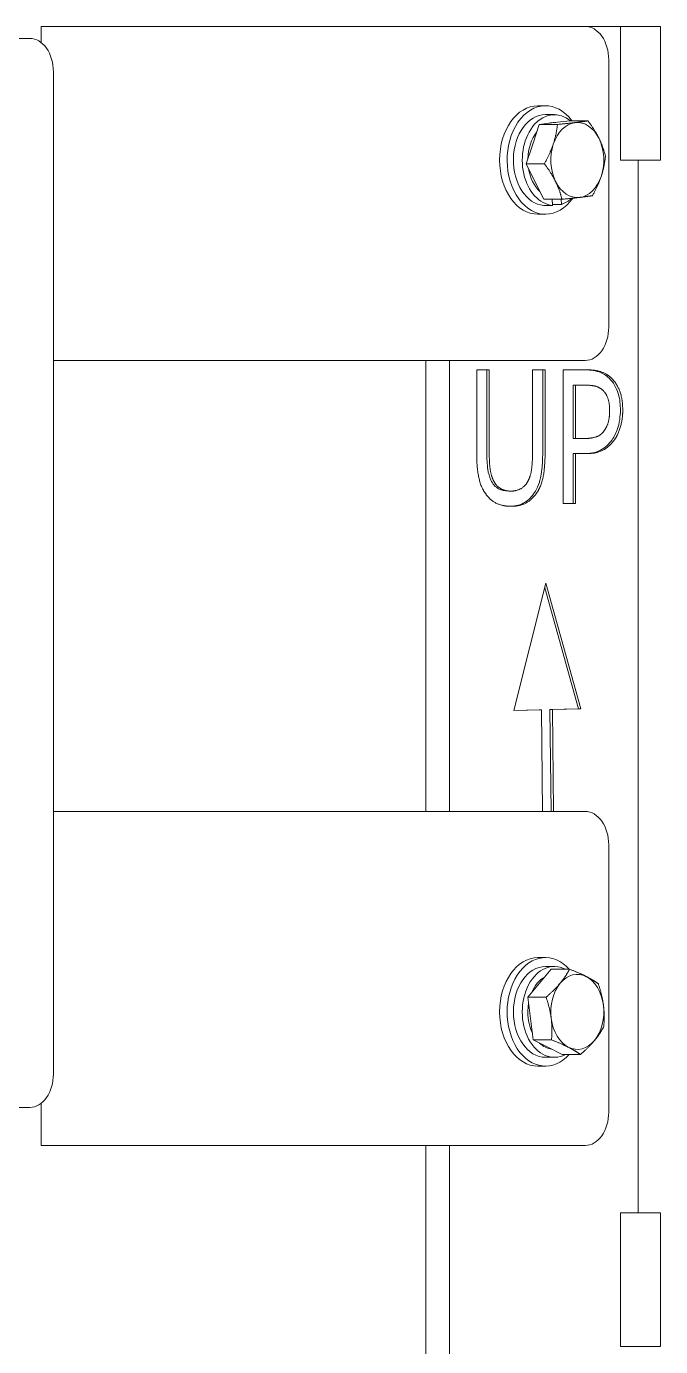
# Model space of a CAD drawing. Header units: inches. Extents: x 20 to 536, y 8 to 344.
# Drawn here: x 240.21 to 244.96, y 120.11 to 129.99 of the extents above; entities that cross this region are included whole.
import ezdxf

# ---------------------------------------------------------------- set-up
doc = ezdxf.new("R2010")
doc.units = ezdxf.units.IN
doc.header["$LTSCALE"] = 16
doc.header["$MEASUREMENT"] = 0
doc.layers.add('Visible (ANSI)', color=7, linetype='Continuous', lineweight=50)

msp = doc.modelspace()

# ---------------------------------------------------------------- linework, layer by layer
at = {"layer": 'Visible (ANSI)', "linetype": 'Continuous', "lineweight": 18}
for p, q in [((240.318206, 129.993472), (240.318206, 129.87279)), ((241.367096, 129.993472), (240.318206, 129.993472)), ((241.367096, 129.993472), (241.985815, 129.993472)), ((244.391289, 129.993472), (241.985815, 129.993472)), ((244.656454, 129.993472), (244.391289, 129.993472)), ((244.956144, 129.993472), (244.656454, 129.993472)), ((244.656454, 128.993472), (244.656454, 129.993472)), ((244.956144, 128.993472), (244.956144, 129.993472)), ((240.233353, 129.903472), (239.968188, 129.903472)), ((244.568066, 127.743472), (244.568066, 129.743472)), ((240.41013, 129.653472), (240.41013, 122.153472)), ((244.094305, 129.399472), (244.037736, 129.399472)), ((244.094305, 129.333472), (244.160773, 129.333472)), ((243.998622, 129.112982), (244.047412, 129.259814)), ((244.047412, 129.259814), (244.161722, 129.273474)), ((244.047412, 129.259814), (244.183814, 129.259814)), ((244.170073, 129.274472), (244.160773, 129.274472)), ((244.161722, 129.273474), (244.276032, 129.287135)), ((244.276032, 129.287135), (244.412435, 129.287135)), ((243.949832, 128.966151), (243.998622, 129.112982)), ((243.949832, 128.966151), (244.086235, 128.966151)), ((244.015353, 128.83298), (243.949832, 128.966151)), ((244.956144, 128.993472), (244.656454, 128.993472)), ((244.789037, 121.113472), (244.789037, 128.993472)), ((244.080874, 128.69981), (244.015353, 128.83298)), ((244.080874, 128.69981), (244.217276, 128.69981)), ((244.081238, 128.653975), (244.147706, 128.653975)), ((244.144967, 128.69981), (244.147706, 128.653975)), ((244.145204, 128.69981), (244.14747, 128.66189)), ((244.14747, 128.66189), (244.213938, 128.66189)), ((244.213938, 128.66189), (244.211672, 128.69981)), ((244.094305, 128.587472), (244.037736, 128.587472)), ((240.41013, 127.493472), (241.367096, 127.493472)), ((241.985815, 127.493472), (241.367096, 127.493472)), ((241.985815, 127.493472), (244.391289, 127.493472)), ((243.198047, 124.118472), (243.198047, 127.493472)), ((243.374823, 127.493472), (243.374823, 124.118472)), ((243.579276, 126.799316), (243.579276, 127.423303)), ((243.579276, 127.423303), (243.673251, 127.423303)), ((243.655573, 127.423303), (243.655573, 126.799316)), ((243.673251, 127.423303), (243.673251, 126.799316)), ((243.997007, 126.796074), (243.997007, 127.423303)), ((243.997007, 127.423303), (244.090982, 127.423303)), ((244.073305, 127.423303), (244.073305, 126.799316)), ((244.090982, 127.423303), (244.090982, 126.799316)), ((244.225642, 126.423303), (244.225642, 127.423303)), ((244.225642, 127.423303), (244.403278, 127.423303)), ((244.319617, 127.30823), (244.30194, 127.30823)), ((244.30194, 127.30823), (244.30194, 126.909526)), ((244.319617, 127.30823), (244.319617, 126.909526)), ((244.397548, 127.30823), (244.319617, 127.30823)), ((244.319617, 126.909526), (244.30194, 126.909526)), ((244.319617, 126.909526), (244.383796, 126.909526)), ((244.319617, 126.796074), (244.30194, 126.796074)), ((244.30194, 126.796074), (244.30194, 126.423303)), ((244.399267, 126.796074), (244.319617, 126.796074)), ((244.319617, 126.796074), (244.319617, 126.423303)), ((243.834842, 126.515685), (243.817165, 126.515685)), ((244.319617, 126.423303), (244.225642, 126.423303)), ((243.856073, 124.87393), (244.096696, 125.826133)), ((244.088273, 125.792801), (244.340263, 124.885205)), ((244.096696, 125.826133), (244.357941, 124.885205)), ((244.340263, 124.885205), (244.127929, 124.881012)), ((244.357941, 124.885205), (244.145607, 124.881012)), ((244.357941, 124.885205), (244.340263, 124.885205)), ((244.065499, 124.87943), (243.856073, 124.87393)), ((244.047821, 124.87943), (243.856191, 124.874397)), ((244.065499, 124.87943), (244.047821, 124.87943)), ((244.0727, 124.118472), (244.065499, 124.87943)), ((244.127929, 124.881012), (244.136085, 124.118472)), ((244.145607, 124.881012), (244.127929, 124.881012)), ((244.145607, 124.881012), (244.153763, 124.118472)), ((241.367096, 124.118472), (240.41013, 124.118472)), ((241.367096, 124.118472), (241.985815, 124.118472)), ((244.391289, 124.118472), (241.985815, 124.118472)), ((244.568066, 121.868472), (244.568066, 123.868472)), ((244.094305, 123.024472), (244.037736, 123.024472)), ((244.050269, 122.833178), (244.137922, 122.93784)), ((244.094305, 122.958472), (244.160773, 122.958472)), ((244.137922, 122.93784), (244.274324, 122.93784)), ((243.962615, 122.728516), (244.050269, 122.833178)), ((243.962615, 122.728516), (244.099018, 122.728516)), ((243.982881, 122.568832), (243.962615, 122.728516)), ((244.003147, 122.409148), (243.982881, 122.568832)), ((244.003147, 122.409148), (244.139549, 122.409148)), ((244.111065, 122.354126), (244.003147, 122.409148)), ((244.218984, 122.299105), (244.111065, 122.354126)), ((244.094305, 122.278472), (244.160773, 122.278472)), ((244.218984, 122.299105), (244.355386, 122.299105)), ((244.094305, 122.212472), (244.037736, 122.212472)), ((240.318206, 121.934155), (240.318206, 121.618472)), ((239.968188, 121.903472), (240.233353, 121.903472)), ((240.318206, 121.618472), (241.367096, 121.618472)), ((241.985815, 121.618472), (241.367096, 121.618472)), ((241.985815, 121.618472), (244.391289, 121.618472)), ((243.198047, 118.993472), (243.198047, 121.618472)), ((243.374823, 121.618472), (243.374823, 118.993472)), ((244.956144, 121.113472), (244.656454, 121.113472)), ((244.656454, 120.113472), (244.656454, 121.113472)), ((244.956144, 120.113472), (244.956144, 121.113472)), ((244.956144, 120.113472), (244.656454, 120.113472))]:
    msp.add_line(p, q, dxfattribs=at)
for centre, major_axis, start_param, end_param in [((244.391289, 129.743472), (0, 0.25), 4.71238898, 6.28318531), ((240.233353, 129.653472), (0, 0.25), 4.71238898, 6.28318531), ((244.094305, 128.993472), (0, 0.406), 5.52096924, 10.21495258), ((244.037736, 128.993472), (0, 0.406), 0, 3.14159265), ((244.094305, 128.993472), (0, 0.34), 0, 3.08721673), ((244.160773, 128.993472), (0, -0.34), 2.61339, 6.22880938), ((244.160773, 128.993472), (0, 0.281), 0, 0.20679412), ((244.332602, 128.993472), (0, 0.281), 0.08430345, 1.131501), ((244.332602, 128.993472), (0, 0.281), 5.32029121, 6.36748876), ((244.160773, 128.993472), (0, 0.281), 0.72742663, 1.53557538), ((244.332602, 128.993472), (0, 0.281), 4.27309366, 5.32029121), ((244.332602, 128.993472), (0, -0.281), 4.27309366, 5.32029121), ((244.160773, 128.993472), (0, 0.281), 1.79412718, 2.56326993), ((244.332602, 128.993472), (0, -0.281), 0.08430345, 1.131501), ((244.332602, 128.993472), (0, -0.281), 5.32029121, 6.36748876), ((244.160773, 128.993472), (0, -0.34), 0.22298283, 0.5683066), ((244.391289, 127.743472), (0, -0.25), 0, 1.57079633), ((244.391289, 123.868472), (0, 0.25), 4.71238898, 6.28318531), ((244.037736, 122.618472), (0, 0.406), 0, 3.14159265), ((244.094305, 122.618472), (0, 0.406), 5.61770485, 10.09025842), ((244.094305, 122.618472), (0, 0.34), 0, 3.14159265), ((244.160773, 122.618472), (0, -0.34), 2.79143048, 6.63334748), ((244.332602, 122.618472), (0, 0.281), 5.93717406, 6.98437161), ((244.160773, 122.618472), (0, 0.281), 0.36070946, 1.04166315), ((244.332602, 122.618472), (0, -0.281), 3.84277896, 4.88997651), ((244.332602, 122.618472), (0, 0.281), 4.88997651, 5.93717406), ((244.160773, 122.618472), (0, 0.281), 1.32674013, 2.17002758), ((244.332602, 122.618472), (0, 0.281), 3.84277896, 4.88997651), ((244.332602, 122.618472), (0, -0.281), 4.88997651, 5.93717406), ((244.160773, 122.618472), (0, -0.281), 5.69087711, 6.18347102), ((244.332602, 122.618472), (0, -0.281), 5.93717406, 6.98437161), ((240.233353, 122.153472), (0, -0.25), 0, 1.57079633), ((244.391289, 121.868472), (0, -0.25), 0, 1.57079633)]:
    msp.add_ellipse(centre, major_axis=major_axis, ratio=0.70710678, start_param=start_param, end_param=end_param, dxfattribs=at)
for points in [[(244.152771, 129.112982), (244.175415, 129.181127), (244.183814, 129.259814)], [(244.183814, 129.259814), (244.26282, 129.267134), (244.315871, 129.273474)], [(244.315871, 129.273474), (244.368923, 129.279815), (244.412435, 129.287135)], [(244.412435, 129.287135), (244.465294, 129.215769), (244.495702, 129.153965)], [(244.495702, 129.153965), (244.526111, 129.09216), (244.543476, 129.020794)], [(244.086235, 128.966151), (244.130128, 129.044838), (244.152771, 129.112982)], [(244.169502, 128.83298), (244.139094, 128.894785), (244.086235, 128.966151)], [(244.543476, 129.020794), (244.535077, 128.942107), (244.512433, 128.873963)], [(244.512433, 128.873963), (244.48979, 128.805818), (244.445897, 128.727131)], [(244.217276, 128.69981), (244.199911, 128.771176), (244.169502, 128.83298)], [(244.349333, 128.71347), (244.296282, 128.70713), (244.217276, 128.69981)], [(244.445897, 128.727131), (244.402385, 128.71981), (244.349333, 128.71347)], [(244.204418, 122.833178), (244.245098, 122.881752), (244.274324, 122.93784)], [(244.274324, 122.93784), (244.349905, 122.908354), (244.39999, 122.882818)], [(244.099018, 122.728516), (244.163738, 122.784604), (244.204418, 122.833178)], [(244.39999, 122.882818), (244.450075, 122.857283), (244.490162, 122.827797)], [(244.490162, 122.827797), (244.518769, 122.742222), (244.528174, 122.668113)], [(244.13703, 122.568832), (244.127625, 122.642942), (244.099018, 122.728516)], [(244.528174, 122.668113), (244.53758, 122.594003), (244.530693, 122.508429)], [(244.139549, 122.409148), (244.146436, 122.494723), (244.13703, 122.568832)], [(244.530693, 122.508429), (244.501467, 122.452341), (244.460787, 122.403767)], [(244.265215, 122.354126), (244.215129, 122.379662), (244.139549, 122.409148)], [(244.355386, 122.299105), (244.3153, 122.328591), (244.265215, 122.354126)], [(244.460787, 122.403767), (244.420107, 122.355193), (244.355386, 122.299105)]]:
    msp.add_rational_spline(points, [1, 1.0379548493, 1], degree=2, dxfattribs=at)
for points, knots in [([(244.385601, 127.423303), (244.41415, 127.423303), (244.457664, 127.42107), (244.523001, 127.398136), (244.548102, 127.383099), (244.570686, 127.360904)], [-0.725506634, -0.725506634, -0.725506634, -0.725506634, -0.296366495, -0.296366495, 0, 0, 0, 0]), ([(244.570686, 127.360904), (244.586183, 127.345976), (244.599989, 127.328388), (244.621333, 127.291559), (244.632327, 127.268999), (244.651045, 127.20257), (244.65492, 127.161978), (244.65492, 127.121844)], [-0.844477071, -0.844477071, -0.844477071, -0.844477071, -0.544529725, -0.544529725, -0.305823756, -0.305823756, 0, 0, 0, 0]), ([(244.65492, 127.121844), (244.65492, 127.098161), (244.653286, 127.07469), (244.645448, 127.022042), (244.639143, 126.999629), (244.624458, 126.953266), (244.610799, 126.924433), (244.593034, 126.899802)], [-0.48070155, -0.48070155, -0.48070155, -0.48070155, -0.387114958, -0.387114958, -0.268097881, -0.268097881, 0, 0, 0, 0]), ([(244.593034, 126.899802), (244.580856, 126.882849), (244.567566, 126.867875), (244.538505, 126.841797), (244.523016, 126.831031), (244.489033, 126.812974), (244.451567, 126.796074), (244.38159, 126.796074)], [-2.12199044, -2.12199044, -2.12199044, -2.12199044, -1.44284282, -1.44284282, -0.75409962, -0.75409962, 0, 0, 0, 0]), ([(243.655573, 126.799316), (243.655573, 126.733657), (243.659689, 126.697699), (243.666573, 126.64988), (243.674287, 126.622526), (243.685943, 126.597533)], [-0.371862003, -0.371862003, -0.371862003, -0.371862003, -0.228145318, -0.228145318, 0, 0, 0, 0]), ([(244.073305, 126.799316), (244.073305, 126.759369), (244.071673, 126.718232), (244.061455, 126.625787), (244.052823, 126.595068), (244.038508, 126.548689), (244.024186, 126.519587), (244.005688, 126.494616)], [-0.467674705, -0.467674705, -0.467674705, -0.467674705, -0.385613275, -0.385613275, -0.275578199, -0.275578199, 0, 0, 0, 0]), ([(243.685943, 126.597533), (243.692555, 126.583366), (243.700489, 126.570887), (243.721366, 126.546964), (243.732861, 126.538953), (243.765051, 126.520262), (243.791632, 126.515685), (243.817165, 126.515685)], [-0.454531198, -0.454531198, -0.454531198, -0.454531198, -0.37440362, -0.37440362, -0.275150152, -0.275150152, 0, 0, 0, 0]), ([(244.005688, 126.494616), (243.994547, 126.479127), (243.98239, 126.465438), (243.955915, 126.441935), (243.941901, 126.432394), (243.909783, 126.416089), (243.878602, 126.403648), (243.826231, 126.402345)], [-1.62181416, -1.62181416, -1.62181416, -1.62181416, -1.12295259, -1.12295259, -0.62367983, -0.62367983, -0.0333041, -0.0333041, -0.0333041, -0.0333041])]:
    msp.add_open_spline(points, degree=3, knots=knots, dxfattribs=at)
for points in [[(244.403278, 127.423303), (244.466311, 127.423303), (244.554556, 127.394129), (244.588364, 127.360904)], [(244.588364, 127.360904), (244.627902, 127.322816), (244.672598, 127.205312), (244.672598, 127.121844)], [(244.523613, 127.270142), (244.501265, 127.291212), (244.441671, 127.30823), (244.397548, 127.30823)], [(244.574611, 127.117792), (244.574611, 127.169656), (244.549398, 127.245831), (244.523613, 127.270142)], [(244.5345, 126.969494), (244.555702, 126.999478), (244.574611, 127.06998), (244.574611, 127.117792)], [(244.672598, 127.121844), (244.672598, 127.057014), (244.639936, 126.940321), (244.610712, 126.899802)], [(244.383796, 126.909526), (244.441098, 126.909526), (244.511579, 126.935458), (244.5345, 126.969494)], [(244.610712, 126.899802), (244.574038, 126.848748), (244.474906, 126.796074), (244.399267, 126.796074)], [(243.646892, 126.494616), (243.609646, 126.546479), (243.579276, 126.692346), (243.579276, 126.799316)], [(243.673251, 126.799316), (243.673251, 126.729624), (243.685857, 126.63562), (243.703621, 126.597533)], [(243.966637, 126.597533), (243.984401, 126.63562), (243.997007, 126.728813), (243.997007, 126.796074)], [(244.090982, 126.799316), (244.090982, 126.694778), (244.061185, 126.545669), (244.023366, 126.494616)], [(243.703621, 126.597533), (243.722531, 126.557014), (243.787855, 126.515685), (243.834842, 126.515685)], [(243.834842, 126.515685), (243.878965, 126.515685), (243.947727, 126.557014), (243.966637, 126.597533)], [(243.834842, 126.402233), (243.772383, 126.402233), (243.679554, 126.448424), (243.646892, 126.494616)], [(244.023366, 126.494616), (243.989558, 126.447614), (243.900167, 126.402233), (243.834842, 126.402233)]]:
    msp.add_open_spline(points, degree=2, dxfattribs=at)

doc.saveas('drawing.dxf')
